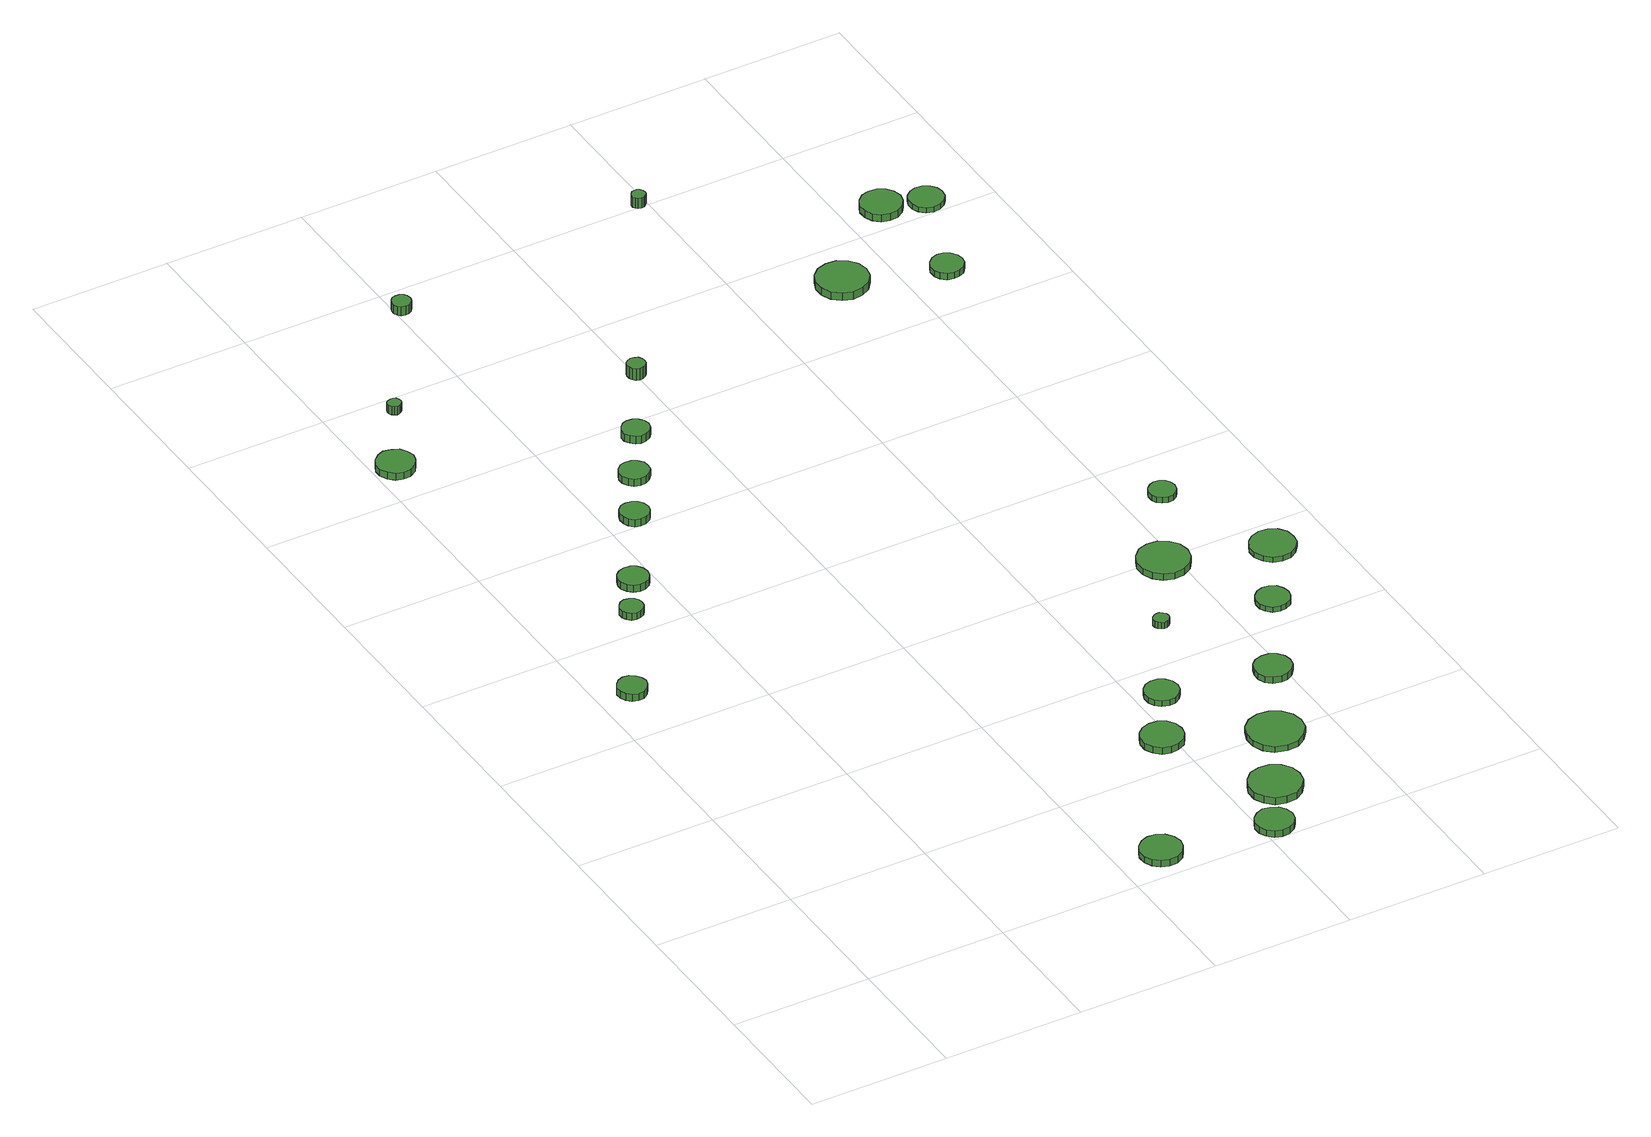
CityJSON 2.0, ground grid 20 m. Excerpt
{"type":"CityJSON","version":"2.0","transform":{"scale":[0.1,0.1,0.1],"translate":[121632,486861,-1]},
"CityObjects":{
"tree1":{"type":"SolitaryVegetationObject","attributes":{"function":"something"},"geometry":[{"type":"MultiSurface","lod":"1","boundaries":[[[0,1,2,3,4,5,6,7,8,9,10,11,12,13,14]],[[15,16,17,18,19,20,21,22,23,24,25,26,27,28,29]],[[0,29,28,1]],[[1,28,27,2]],[[2,27,26,3]],[[3,26,25,4]],[[4,25,24,5]],[[5,24,23,6]],[[6,23,22,7]],[[7,22,21,8]],[[8,21,20,9]],[[9,20,19,10]],[[10,19,18,11]],[[11,18,17,12]],[[12,17,16,13]],[[13,16,15,14]],[[14,15,29,0]]]}]},
"tree2":{"type":"SolitaryVegetationObject","attributes":{"function":"something"},"geometry":[{"type":"MultiSurface","lod":"1","boundaries":[[[30,31,32,33,34,35,36,37,38,39,40,41,42,43,44]],[[45,46,47,48,49,50,51,52,53,54,55,56,57,58,59]],[[30,59,58,31]],[[31,58,57,32]],[[32,57,56,33]],[[33,56,55,34]],[[34,55,54,35]],[[35,54,53,36]],[[36,53,52,37]],[[37,52,51,38]],[[38,51,50,39]],[[39,50,49,40]],[[40,49,48,41]],[[41,48,47,42]],[[42,47,46,43]],[[43,46,45,44]],[[44,45,59,30]]]}]},
"tree3":{"type":"SolitaryVegetationObject","attributes":{"function":"something"},"geometry":[{"type":"MultiSurface","lod":"1","boundaries":[[[60,61,62,63,64,65,66,67,68,69,70,71,72,73,74]],[[75,76,77,78,79,80,81,82,83,84,85,86,87,88,89]],[[60,89,88,61]],[[61,88,87,62]],[[62,87,86,63]],[[63,86,85,64]],[[64,85,84,65]],[[65,84,83,66]],[[66,83,82,67]],[[67,82,81,68]],[[68,81,80,69]],[[69,80,79,70]],[[70,79,78,71]],[[71,78,77,72]],[[72,77,76,73]],[[73,76,75,74]],[[74,75,89,60]]]}]},
"tree4":{"type":"SolitaryVegetationObject","attributes":{"function":"something"},"geometry":[{"type":"MultiSurface","lod":"1","boundaries":[[[90,91,92,93,94,95,96,97,98,99,100,101,102,103,104]],[[105,106,107,108,109,110,111,112,113,114,115,116,117,118,119]],[[90,119,118,91]],[[91,118,117,92]],[[92,117,116,93]],[[93,116,115,94]],[[94,115,114,95]],[[95,114,113,96]],[[96,113,112,97]],[[97,112,111,98]],[[98,111,110,99]],[[99,110,109,100]],[[100,109,108,101]],[[101,108,107,102]],[[102,107,106,103]],[[103,106,105,104]],[[104,105,119,90]]]}]},
"tree5":{"type":"SolitaryVegetationObject","attributes":{"function":"something"},"geometry":[{"type":"MultiSurface","lod":"1","boundaries":[[[120,121,122,123,124,125,126,127,128,129,130,131,132,133,134]],[[135,136,137,138,139,140,141,142,143,144,145,146,147,148,149]],[[120,149,148,121]],[[121,148,147,122]],[[122,147,146,123]],[[123,146,145,124]],[[124,145,144,125]],[[125,144,143,126]],[[126,143,142,127]],[[127,142,141,128]],[[128,141,140,129]],[[129,140,139,130]],[[130,139,138,131]],[[131,138,137,132]],[[132,137,136,133]],[[133,136,135,134]],[[134,135,149,120]]]}]},
"tree6":{"type":"SolitaryVegetationObject","attributes":{"function":"something"},"geometry":[{"type":"MultiSurface","lod":"1","boundaries":[[[150,151,152,153,154,155,156,157,158,159,160,161,162,163,164]],[[165,166,167,168,169,170,171,172,173,174,175,176,177,178,179]],[[150,179,178,151]],[[151,178,177,152]],[[152,177,176,153]],[[153,176,175,154]],[[154,175,174,155]],[[155,174,173,156]],[[156,173,172,157]],[[157,172,171,158]],[[158,171,170,159]],[[159,170,169,160]],[[160,169,168,161]],[[161,168,167,162]],[[162,167,166,163]],[[163,166,165,164]],[[164,165,179,150]]]}]},
"tree7":{"type":"SolitaryVegetationObject","attributes":{"function":"something"}},
"tree8":{"type":"SolitaryVegetationObject","attributes":{"function":"something"},"geometry":[{"type":"MultiSurface","lod":"1","boundaries":[[[180,181,182,183,184,185,186,187,188,189,190,191,192,193,194]],[[195,196,197,198,199,200,201,202,203,204,205,206,207,208,209]],[[180,209,208,181]],[[181,208,207,182]],[[182,207,206,183]],[[183,206,205,184]],[[184,205,204,185]],[[185,204,203,186]],[[186,203,202,187]],[[187,202,201,188]],[[188,201,200,189]],[[189,200,199,190]],[[190,199,198,191]],[[191,198,197,192]],[[192,197,196,193]],[[193,196,195,194]],[[194,195,209,180]]]}]},
"tree9":{"type":"SolitaryVegetationObject","attributes":{"function":"something"},"geometry":[{"type":"MultiSurface","lod":"1","boundaries":[[[210,211,212,213,214,215,216,217,218,219,220,221,222,223,224]],[[225,226,227,228,229,230,231,232,233,234,235,236,237,238,239]],[[210,239,238,211]],[[211,238,237,212]],[[212,237,236,213]],[[213,236,235,214]],[[214,235,234,215]],[[215,234,233,216]],[[216,233,232,217]],[[217,232,231,218]],[[218,231,230,219]],[[219,230,229,220]],[[220,229,228,221]],[[221,228,227,222]],[[222,227,226,223]],[[223,226,225,224]],[[224,225,239,210]]]}]},
"tree10":{"type":"SolitaryVegetationObject","attributes":{"function":"something"},"geometry":[{"type":"MultiSurface","lod":"1","boundaries":[[[240,241,242,243,244,245,246,247,248,249,250,251,252,253,254]],[[255,256,257,258,259,260,261,262,263,264,265,266,267,268,269]],[[240,269,268,241]],[[241,268,267,242]],[[242,267,266,243]],[[243,266,265,244]],[[244,265,264,245]],[[245,264,263,246]],[[246,263,262,247]],[[247,262,261,248]],[[248,261,260,249]],[[249,260,259,250]],[[250,259,258,251]],[[251,258,257,252]],[[252,257,256,253]],[[253,256,255,254]],[[254,255,269,240]]]}]},
"tree11":{"type":"SolitaryVegetationObject","attributes":{"function":"something"},"geometry":[{"type":"MultiSurface","lod":"1","boundaries":[[[270,271,272,273,274,275,276,277,278,279,280,281,282,283,284]],[[285,286,287,288,289,290,291,292,293,294,295,296,297,298,299]],[[270,299,298,271]],[[271,298,297,272]],[[272,297,296,273]],[[273,296,295,274]],[[274,295,294,275]],[[275,294,293,276]],[[276,293,292,277]],[[277,292,291,278]],[[278,291,290,279]],[[279,290,289,280]],[[280,289,288,281]],[[281,288,287,282]],[[282,287,286,283]],[[283,286,285,284]],[[284,285,299,270]]]}]},
"tree12":{"type":"SolitaryVegetationObject","attributes":{"function":"something"},"geometry":[{"type":"MultiSurface","lod":"1","boundaries":[[[300,301,302,303,304,305,306,307,308,309,310,311,312,313,314]],[[315,316,317,318,319,320,321,322,323,324,325,326,327,328,329]],[[300,329,328,301]],[[301,328,327,302]],[[302,327,326,303]],[[303,326,325,304]],[[304,325,324,305]],[[305,324,323,306]],[[306,323,322,307]],[[307,322,321,308]],[[308,321,320,309]],[[309,320,319,310]],[[310,319,318,311]],[[311,318,317,312]],[[312,317,316,313]],[[313,316,315,314]],[[314,315,329,300]]]}]},
"tree13":{"type":"SolitaryVegetationObject","attributes":{"function":"something"},"geometry":[{"type":"MultiSurface","lod":"1","boundaries":[[[330,331,332,333,334,335,336,337,338,339,340,341,342,343,344]],[[345,346,347,348,349,350,351,352,353,354,355,356,357,358,359]],[[330,359,358,331]],[[331,358,357,332]],[[332,357,356,333]],[[333,356,355,334]],[[334,355,354,335]],[[335,354,353,336]],[[336,353,352,337]],[[337,352,351,338]],[[338,351,350,339]],[[339,350,349,340]],[[340,349,348,341]],[[341,348,347,342]],[[342,347,346,343]],[[343,346,345,344]],[[344,345,359,330]]]}]},
"tree14":{"type":"SolitaryVegetationObject","attributes":{"function":"something"},"geometry":[{"type":"MultiSurface","lod":"1","boundaries":[[[360,361,362,363,364,365,366,367,368,369,370,371,372,373,374]],[[375,376,377,378,379,380,381,382,383,384,385,386,387,388,389]],[[360,389,388,361]],[[361,388,387,362]],[[362,387,386,363]],[[363,386,385,364]],[[364,385,384,365]],[[365,384,383,366]],[[366,383,382,367]],[[367,382,381,368]],[[368,381,380,369]],[[369,380,379,370]],[[370,379,378,371]],[[371,378,377,372]],[[372,377,376,373]],[[373,376,375,374]],[[374,375,389,360]]]}]},
"tree15":{"type":"SolitaryVegetationObject","attributes":{"function":"something"},"geometry":[{"type":"MultiSurface","lod":"1","boundaries":[[[390,391,392,393,394,395,396,397,398,399,400,401,402,403,404]],[[405,406,407,408,409,410,411,412,413,414,415,416,417,418,419]],[[390,419,418,391]],[[391,418,417,392]],[[392,417,416,393]],[[393,416,415,394]],[[394,415,414,395]],[[395,414,413,396]],[[396,413,412,397]],[[397,412,411,398]],[[398,411,410,399]],[[399,410,409,400]],[[400,409,408,401]],[[401,408,407,402]],[[402,407,406,403]],[[403,406,405,404]],[[404,405,419,390]]]}]},
"tree16":{"type":"SolitaryVegetationObject","attributes":{"function":"something"},"geometry":[{"type":"MultiSurface","lod":"1","boundaries":[[[420,421,422,423,424,425,426,427,428,429,430,431,432,433,434]],[[435,436,437,438,439,440,441,442,443,444,445,446,447,448,449]],[[420,449,448,421]],[[421,448,447,422]],[[422,447,446,423]],[[423,446,445,424]],[[424,445,444,425]],[[425,444,443,426]],[[426,443,442,427]],[[427,442,441,428]],[[428,441,440,429]],[[429,440,439,430]],[[430,439,438,431]],[[431,438,437,432]],[[432,437,436,433]],[[433,436,435,434]],[[434,435,449,420]]]}]},
"tree17":{"type":"SolitaryVegetationObject","attributes":{"function":"something"},"geometry":[{"type":"MultiSurface","lod":"1","boundaries":[[[450,451,452,453,454,455,456,457,458,459,460,461,462,463,464]],[[465,466,467,468,469,470,471,472,473,474,475,476,477,478,479]],[[450,479,478,451]],[[451,478,477,452]],[[452,477,476,453]],[[453,476,475,454]],[[454,475,474,455]],[[455,474,473,456]],[[456,473,472,457]],[[457,472,471,458]],[[458,471,470,459]],[[459,470,469,460]],[[460,469,468,461]],[[461,468,467,462]],[[462,467,466,463]],[[463,466,465,464]],[[464,465,479,450]]]}]},
"tree18":{"type":"SolitaryVegetationObject","attributes":{"function":"something"},"geometry":[{"type":"MultiSurface","lod":"1","boundaries":[[[480,481,482,483,484,485,486,487,488,489,490,491,492,493,494]],[[495,496,497,498,499,500,501,502,503,504,505,506,507,508,509]],[[480,509,508,481]],[[481,508,507,482]],[[482,507,506,483]],[[483,506,505,484]],[[484,505,504,485]],[[485,504,503,486]],[[486,503,502,487]],[[487,502,501,488]],[[488,501,500,489]],[[489,500,499,490]],[[490,499,498,491]],[[491,498,497,492]],[[492,497,496,493]],[[493,496,495,494]],[[494,495,509,480]]]}]},
"tree19":{"type":"SolitaryVegetationObject","attributes":{"function":"something"},"geometry":[{"type":"MultiSurface","lod":"1","boundaries":[[[510,511,512,513,514,515,516,517,518,519,520,521,522,523,524]],[[525,526,527,528,529,530,531,532,533,534,535,536,537,538,539]],[[510,539,538,511]],[[511,538,537,512]],[[512,537,536,513]],[[513,536,535,514]],[[514,535,534,515]],[[515,534,533,516]],[[516,533,532,517]],[[517,532,531,518]],[[518,531,530,519]],[[519,530,529,520]],[[520,529,528,521]],[[521,528,527,522]],[[522,527,526,523]],[[523,526,525,524]],[[524,525,539,510]]]}]},
"tree20":{"type":"SolitaryVegetationObject","attributes":{"function":"something"},"geometry":[{"type":"MultiSurface","lod":"1","boundaries":[[[540,541,542,543,544,545,546,547,548,549,550,551,552,553,554]],[[555,556,557,558,559,560,561,562,563,564,565,566,567,568,569]],[[540,569,568,541]],[[541,568,567,542]],[[542,567,566,543]],[[543,566,565,544]],[[544,565,564,545]],[[545,564,563,546]],[[546,563,562,547]],[[547,562,561,548]],[[548,561,560,549]],[[549,560,559,550]],[[550,559,558,551]],[[551,558,557,552]],[[552,557,556,553]],[[553,556,555,554]],[[554,555,569,540]]]}]},
"tree21":{"type":"SolitaryVegetationObject","attributes":{"function":"something"},"geometry":[{"type":"MultiSurface","lod":"1","boundaries":[[[570,571,572,573,574,575,576,577,578,579,580,581,582,583,584]],[[585,586,587,588,589,590,591,592,593,594,595,596,597,598,599]],[[570,599,598,571]],[[571,598,597,572]],[[572,597,596,573]],[[573,596,595,574]],[[574,595,594,575]],[[575,594,593,576]],[[576,593,592,577]],[[577,592,591,578]],[[578,591,590,579]],[[579,590,589,580]],[[580,589,588,581]],[[581,588,587,582]],[[582,587,586,583]],[[583,586,585,584]],[[584,585,599,570]]]}]},
"tree22":{"type":"SolitaryVegetationObject","attributes":{"function":"something"},"geometry":[{"type":"MultiSurface","lod":"1","boundaries":[[[600,601,602,603,604,605,606,607,608,609,610,611,612,613,614]],[[615,616,617,618,619,620,621,622,623,624,625,626,627,628,629]],[[600,629,628,601]],[[601,628,627,602]],[[602,627,626,603]],[[603,626,625,604]],[[604,625,624,605]],[[605,624,623,606]],[[606,623,622,607]],[[607,622,621,608]],[[608,621,620,609]],[[609,620,619,610]],[[610,619,618,611]],[[611,618,617,612]],[[612,617,616,613]],[[613,616,615,614]],[[614,615,629,600]]]}]},
"tree23":{"type":"SolitaryVegetationObject","attributes":{"function":"something"},"geometry":[{"type":"MultiSurface","lod":"1","boundaries":[[[630,631,632,633,634,635,636,637,638,639,640,641,642,643,644]],[[645,646,647,648,649,650,651,652,653,654,655,656,657,658,659]],[[630,659,658,631]],[[631,658,657,632]],[[632,657,656,633]],[[633,656,655,634]],[[634,655,654,635]],[[635,654,653,636]],[[636,653,652,637]],[[637,652,651,638]],[[638,651,650,639]],[[639,650,649,640]],[[640,649,648,641]],[[641,648,647,642]],[[642,647,646,643]],[[643,646,645,644]],[[644,645,659,630]]]}]},
"tree24":{"type":"SolitaryVegetationObject","attributes":{"function":"something"},"geometry":[{"type":"MultiSurface","lod":"1","boundaries":[[[660,661,662,663,664,665,666,667,668,669,670,671,672,673,674]],[[675,676,677,678,679,680,681,682,683,684,685,686,687,688,689]],[[660,689,688,661]],[[661,688,687,662]],[[662,687,686,663]],[[663,686,685,664]],[[664,685,684,665]],[[665,684,683,666]],[[666,683,682,667]],[[667,682,681,668]],[[668,681,680,669]],[[669,680,679,670]],[[670,679,678,671]],[[671,678,677,672]],[[672,677,676,673]],[[673,676,675,674]],[[674,675,689,660]]]}]},
"tree25":{"type":"SolitaryVegetationObject","attributes":{"function":"something"},"geometry":[{"type":"MultiSurface","lod":"1","boundaries":[[[690,691,692,693,694,695,696,697,698,699,700,701,702,703,704]],[[705,706,707,708,709,710,711,712,713,714,715,716,717,718,719]],[[690,719,718,691]],[[691,718,717,692]],[[692,717,716,693]],[[693,716,715,694]],[[694,715,714,695]],[[695,714,713,696]],[[696,713,712,697]],[[697,712,711,698]],[[698,711,710,699]],[[699,710,709,700]],[[700,709,708,701]],[[701,708,707,702]],[[702,707,706,703]],[[703,706,705,704]],[[704,705,719,690]]]}]},
"tree26":{"type":"SolitaryVegetationObject","attributes":{"function":"something"},"geometry":[{"type":"MultiSurface","lod":"1","boundaries":[[[720,721,722,723,724,725,726,727,728,729,730,731,732,733,734]],[[735,736,737,738,739,740,741,742,743,744,745,746,747,748,749]],[[720,749,748,721]],[[721,748,747,722]],[[722,747,746,723]],[[723,746,745,724]],[[724,745,744,725]],[[725,744,743,726]],[[726,743,742,727]],[[727,742,741,728]],[[728,741,740,729]],[[729,740,739,730]],[[730,739,738,731]],[[731,738,737,732]],[[732,737,736,733]],[[733,736,735,734]],[[734,735,749,720]]]}]},
"tree27":{"type":"SolitaryVegetationObject","attributes":{"function":"something"},"geometry":[{"type":"MultiSurface","lod":"1","boundaries":[[[750,751,752,753,754,755,756,757,758,759,760,761,762,763,764]],[[765,766,767,768,769,770,771,772,773,774,775,776,777,778,779]],[[750,779,778,751]],[[751,778,777,752]],[[752,777,776,753]],[[753,776,775,754]],[[754,775,774,755]],[[755,774,773,756]],[[756,773,772,757]],[[757,772,771,758]],[[758,771,770,759]],[[759,770,769,760]],[[760,769,768,761]],[[761,768,767,762]],[[762,767,766,763]],[[763,766,765,764]],[[764,765,779,750]]]}]},
"tree28":{"type":"SolitaryVegetationObject","attributes":{"function":"something"},"geometry":[{"type":"MultiSurface","lod":"1","boundaries":[[[780,781,782,783,784,785,786,787,788,789,790,791,792,793,794]],[[795,796,797,798,799,800,801,802,803,804,805,806,807,808,809]],[[780,809,808,781]],[[781,808,807,782]],[[782,807,806,783]],[[783,806,805,784]],[[784,805,804,785]],[[785,804,803,786]],[[786,803,802,787]],[[787,802,801,788]],[[788,801,800,789]],[[789,800,799,790]],[[790,799,798,791]],[[791,798,797,792]],[[792,797,796,793]],[[793,796,795,794]],[[794,795,809,780]]]}]}
},
"vertices":[
[71,693,17],[69,701,17],[64,708,17],[57,713,17],[48,714,17],[40,711,17],[34,705,17],[30,697,17],[30,689,17],[34,681,17],[40,675,17],[48,672,17],[57,673,17],[64,678,17],[69,685,17],[69,685,6],[64,678,6],[57,673,6],[48,672,6],[40,675,6],[34,681,6],[30,689,6],[30,697,6],[34,705,6],[40,711,6],[48,714,6],[57,713,6],[64,708,6],[69,701,6],[71,693,6],
[152,843,17],[151,849,17],[147,855,17],[141,858,17],[134,859,17],[128,857,17],[123,852,17],[120,846,17],[120,839,17],[123,833,17],[128,828,17],[134,826,17],[141,827,17],[147,830,17],[151,836,17],[151,836,6],[147,830,6],[141,827,6],[134,826,6],[128,828,6],[123,833,6],[120,839,6],[120,846,6],[123,852,6],[128,857,6],[134,859,6],[141,858,6],[147,855,6],[151,849,6],[152,843,6],
[58,1267,17],[55,1278,17],[49,1287,17],[39,1292,17],[28,1294,17],[18,1290,17],[10,1283,17],[5,1273,17],[5,1262,17],[10,1252,17],[18,1244,17],[28,1241,17],[39,1242,17],[49,1248,17],[55,1257,17],[55,1257,6],[49,1248,6],[39,1242,6],[28,1241,6],[18,1244,6],[10,1252,6],[5,1262,6],[5,1273,6],[10,1283,6],[18,1290,6],[28,1294,6],[39,1292,6],[49,1287,6],[55,1278,6],[58,1267,6],
[192,898,17],[190,907,17],[185,914,17],[178,918,17],[169,919,17],[160,916,17],[154,911,17],[150,902,17],[150,894,17],[154,886,17],[160,880,17],[169,877,17],[178,878,17],[185,882,17],[190,889,17],[190,889,6],[185,882,6],[178,878,6],[169,877,6],[160,880,6],[154,886,6],[150,894,6],[150,902,6],[154,911,6],[160,916,6],[169,919,6],[178,918,6],[185,914,6],[190,907,6],[192,898,6],
[492,47,16],[489,59,16],[482,69,16],[471,75,16],[459,76,16],[448,72,16],[439,64,16],[434,53,16],[434,41,16],[439,30,16],[448,22,16],[459,18,16],[471,19,16],[482,25,16],[489,35,16],[489,35,6],[482,25,6],[471,19,6],[459,18,6],[448,22,6],[439,30,6],[434,41,6],[434,53,6],[439,64,6],[448,72,6],[459,76,6],[471,75,6],[482,69,6],[489,59,6],[492,47,6],
[102,1376,19],[101,1380,19],[99,1383,19],[95,1385,19],[92,1385,19],[88,1384,19],[85,1382,19],[83,1378,19],[83,1374,19],[85,1370,19],[88,1368,19],[92,1366,19],[95,1367,19],[99,1369,19],[101,1372,19],[101,1372,6],[99,1369,6],[95,1367,6],[92,1366,6],[88,1368,6],[85,1370,6],[83,1374,6],[83,1378,6],[85,1382,6],[88,1384,6],[92,1385,6],[95,1385,6],[99,1383,6],[101,1380,6],[102,1376,6],
[264,1020,17],[262,1028,17],[257,1035,17],[250,1039,17],[241,1040,17],[233,1038,17],[227,1032,17],[224,1024,17],[224,1016,17],[227,1008,17],[233,1002,17],[241,1000,17],[250,1001,17],[257,1005,17],[262,1012,17],[262,1012,6],[257,1005,6],[250,1001,6],[241,1000,6],[233,1002,6],[227,1008,6],[224,1016,6],[224,1024,6],[227,1032,6],[233,1038,6],[241,1040,6],[250,1039,6],[257,1035,6],[262,1028,6],[264,1020,6],
[308,1096,17],[307,1105,17],[301,1112,17],[294,1116,17],[285,1117,17],[277,1115,17],[271,1109,17],[267,1101,17],[267,1092,17],[271,1084,17],[277,1078,17],[285,1076,17],[294,1077,17],[301,1081,17],[307,1088,17],[307,1088,6],[301,1081,6],[294,1077,6],[285,1076,6],[277,1078,6],[271,1084,6],[267,1092,6],[267,1101,6],[271,1109,6],[277,1115,6],[285,1117,6],[294,1116,6],[301,1112,6],[307,1105,6],[308,1096,6],
[647,27,16],[644,38,16],[638,47,16],[628,52,16],[617,54,16],[607,50,16],[599,43,16],[594,33,16],[594,22,16],[599,12,16],[607,4,16],[617,1,16],[628,2,16],[638,7,16],[644,16,16],[644,16,6],[638,7,6],[628,2,6],[617,1,6],[607,4,6],[599,12,6],[594,22,6],[594,33,6],[599,43,6],[607,50,6],[617,54,6],[628,52,6],[638,47,6],[644,38,6],[647,27,6],
[616,259,16],[614,271,16],[607,281,16],[596,287,16],[584,288,16],[572,284,16],[563,276,16],[558,265,16],[558,253,16],[563,242,16],[572,233,16],[584,230,16],[596,231,16],[607,237,16],[614,247,16],[614,247,6],[607,237,6],[596,231,6],[584,230,6],[572,233,6],[563,242,6],[558,253,6],[558,265,6],[563,276,6],[572,284,6],[584,288,6],[596,287,6],[607,281,6],[614,271,6],[616,259,6],
[224,1562,20],[223,1568,20],[220,1572,20],[215,1575,20],[210,1575,20],[204,1574,20],[200,1570,20],[198,1565,20],[198,1559,20],[200,1554,20],[204,1550,20],[210,1549,20],[215,1549,20],[220,1552,20],[223,1557,20],[223,1557,6],[220,1552,6],[215,1549,6],[210,1549,6],[204,1550,6],[200,1554,6],[198,1559,6],[198,1565,6],[200,1570,6],[204,1574,6],[210,1575,6],[215,1575,6],[220,1572,6],[223,1568,6],[224,1562,6],
[354,1174,18],[352,1182,18],[347,1188,18],[340,1192,18],[332,1193,18],[325,1191,18],[319,1185,18],[315,1178,18],[315,1170,18],[319,1163,18],[325,1157,18],[332,1155,18],[340,1156,18],[347,1160,18],[352,1166,18],[352,1166,6],[347,1160,6],[340,1156,6],[332,1155,6],[325,1157,6],[319,1163,6],[315,1170,6],[315,1178,6],[319,1185,6],[325,1191,6],[332,1193,6],[340,1192,6],[347,1188,6],[352,1182,6],[354,1174,6],
[698,97,17],[695,112,17],[686,124,17],[673,132,17],[658,133,17],[643,129,17],[632,118,17],[626,105,17],[626,89,17],[632,76,17],[643,65,17],[658,61,17],[673,62,17],[686,70,17],[695,82,17],[695,82,6],[686,70,6],[673,62,6],[658,61,6],[643,65,6],[632,76,6],[626,89,6],[626,105,6],[632,118,6],[643,129,6],[658,133,6],[673,132,6],[686,124,6],[695,112,6],[698,97,6],
[659,343,16],[657,353,16],[651,361,16],[643,366,16],[633,367,16],[623,364,16],[616,357,16],[612,348,16],[612,338,16],[616,329,16],[623,322,16],[633,319,16],[643,320,16],[651,325,16],[657,333,16],[657,333,7],[651,325,7],[643,320,7],[633,319,7],[623,322,7],[616,329,7],[612,338,7],[612,348,7],[616,357,7],[623,364,7],[633,367,7],[643,366,7],[651,361,7],[657,353,7],[659,343,7],
[759,198,15],[756,214,15],[746,227,15],[732,235,15],[716,237,15],[700,232,15],[688,221,15],[682,206,15],[682,190,15],[688,175,15],[700,164,15],[716,159,15],[732,160,15],[746,169,15],[756,182,15],[756,182,6],[746,169,6],[732,160,6],[716,159,6],[700,164,6],[688,175,6],[682,190,6],[682,206,6],[688,221,6],[700,232,6],[716,237,6],[732,235,6],[746,227,6],[756,214,6],[759,198,6],
[414,1288,24],[413,1293,24],[410,1298,24],[405,1300,24],[400,1301,24],[395,1299,24],[391,1296,24],[389,1291,24],[389,1285,24],[391,1281,24],[395,1277,24],[400,1275,24],[405,1276,24],[410,1279,24],[413,1283,24],[413,1283,6],[410,1279,6],[405,1276,6],[400,1275,6],[395,1277,6],[391,1281,6],[389,1285,6],[389,1291,6],[391,1296,6],[395,1299,6],[400,1301,6],[405,1300,6],[410,1298,6],[413,1293,6],[414,1288,6],
[724,478,17],[723,483,17],[720,486,17],[716,489,17],[712,489,17],[708,488,17],[704,485,17],[702,481,17],[702,476,17],[704,472,17],[708,469,17],[712,467,17],[716,468,17],[720,470,17],[723,474,17],[723,474,7],[720,470,7],[716,468,7],[712,467,7],[708,469,7],[704,472,7],[702,476,7],[702,481,7],[704,485,7],[708,488,7],[712,489,7],[716,489,7],[720,486,7],[723,483,7],[724,478,7],
[812,318,16],[810,328,16],[803,337,16],[794,342,16],[784,343,16],[773,340,16],[765,333,16],[761,323,16],[761,312,16],[765,302,16],[773,295,16],[784,292,16],[794,293,16],[803,298,16],[810,307,16],[810,307,6],[803,298,6],[794,293,6],[784,292,6],[773,295,6],[765,302,6],[761,312,6],[761,323,6],[765,333,6],[773,340,6],[784,343,6],[794,342,6],[803,337,6],[810,328,6],[812,318,6],
[817,590,17],[814,605,17],[805,617,17],[792,625,17],[777,626,17],[763,622,17],[752,611,17],[746,598,17],[746,583,17],[752,569,17],[763,559,17],[777,554,17],[792,556,17],[805,563,17],[814,575,17],[814,575,7],[805,563,7],[792,556,7],[777,554,7],[763,559,7],[752,569,7],[746,583,7],[746,598,7],[752,611,7],[763,622,7],[777,626,7],[792,625,7],[805,617,7],[814,605,7],[817,590,7],
[885,448,15],[883,458,15],[878,466,15],[869,471,15],[860,472,15],[850,469,15],[843,462,15],[839,453,15],[839,443,15],[843,435,15],[850,428,15],[860,425,15],[869,426,15],[878,431,15],[883,439,15],[883,439,7],[878,431,7],[869,426,7],[860,425,7],[850,428,7],[843,435,7],[839,443,7],[839,453,7],[843,462,7],[850,469,7],[860,472,7],[869,471,7],[878,466,7],[883,458,7],[885,448,7],
[874,721,16],[872,729,16],[868,735,16],[861,739,16],[853,740,16],[846,737,16],[840,732,16],[837,725,16],[837,717,16],[840,710,16],[846,705,16],[853,702,16],[861,703,16],[868,707,16],[872,713,16],[872,713,7],[868,707,7],[861,703,7],[853,702,7],[846,705,7],[840,710,7],[837,717,7],[837,725,7],[840,732,7],[846,737,7],[853,740,7],[861,739,7],[868,735,7],[872,729,7],[874,721,7],
[600,1607,22],[599,1611,22],[596,1615,22],[593,1617,22],[589,1617,22],[585,1616,22],[582,1613,22],[580,1609,22],[580,1605,22],[582,1602,22],[585,1599,22],[589,1598,22],[593,1598,22],[596,1600,22],[599,1603,22],[599,1603,6],[596,1600,6],[593,1598,6],[589,1598,6],[585,1599,6],[582,1602,6],[580,1605,6],[580,1609,6],[582,1613,6],[585,1616,6],[589,1617,6],[593,1617,6],[596,1615,6],[599,1611,6],[600,1607,6],
[951,549,15],[949,562,15],[941,573,15],[930,579,15],[917,580,15],[904,576,15],[895,568,15],[889,556,15],[889,543,15],[895,531,15],[904,522,15],[917,518,15],[930,519,15],[941,526,15],[949,536,15],[949,536,7],[941,526,7],[930,519,7],[917,518,7],[904,522,7],[895,531,7],[889,543,7],[889,556,7],[895,568,7],[904,576,7],[917,580,7],[930,579,7],[941,573,7],[949,562,7],[951,549,7],
[765,1325,18],[762,1339,18],[753,1351,18],[740,1359,18],[725,1360,18],[711,1356,18],[700,1346,18],[694,1332,18],[694,1318,18],[700,1304,18],[711,1294,18],[725,1289,18],[740,1291,18],[753,1298,18],[762,1310,18],[762,1310,6],[753,1298,6],[740,1291,6],[725,1289,6],[711,1294,6],[700,1304,6],[694,1318,6],[694,1332,6],[700,1346,6],[711,1356,6],[725,1360,6],[740,1359,6],[753,1351,6],[762,1339,6],[765,1325,6],
[885,1285,16],[883,1294,16],[877,1302,16],[869,1307,16],[860,1308,16],[851,1305,16],[844,1298,16],[840,1290,16],[840,1280,16],[844,1272,16],[851,1265,16],[860,1263,16],[869,1264,16],[877,1268,16],[883,1276,16],[883,1276,6],[877,1268,6],[869,1264,6],[860,1263,6],[851,1265,6],[844,1272,6],[840,1280,6],[840,1290,6],[844,1298,6],[851,1305,6],[860,1308,6],[869,1307,6],[877,1302,6],[883,1294,6],[885,1285,6],
[884,1442,17],[881,1454,17],[874,1463,17],[864,1469,17],[852,1470,17],[841,1467,17],[832,1459,17],[827,1448,17],[827,1436,17],[832,1425,17],[841,1417,17],[852,1414,17],[864,1415,17],[874,1421,17],[881,1430,17],[881,1430,6],[874,1421,6],[864,1415,6],[852,1414,6],[841,1417,6],[832,1425,6],[827,1436,6],[827,1448,6],[832,1459,6],[841,1467,6],[852,1470,6],[864,1469,6],[874,1463,6],[881,1454,6],[884,1442,6],
[937,1426,14],[935,1436,14],[929,1444,14],[920,1449,14],[910,1450,14],[901,1447,14],[893,1440,14],[889,1431,14],[889,1421,14],[893,1412,14],[901,1405,14],[910,1402,14],[920,1403,14],[929,1408,14],[935,1416,14],[935,1416,6],[929,1408,6],[920,1403,6],[910,1402,6],[901,1405,6],[893,1412,6],[889,1421,6],[889,1431,6],[893,1440,6],[901,1447,6],[910,1450,6],[920,1449,6],[929,1444,6],[935,1436,6],[937,1426,6]
]}
